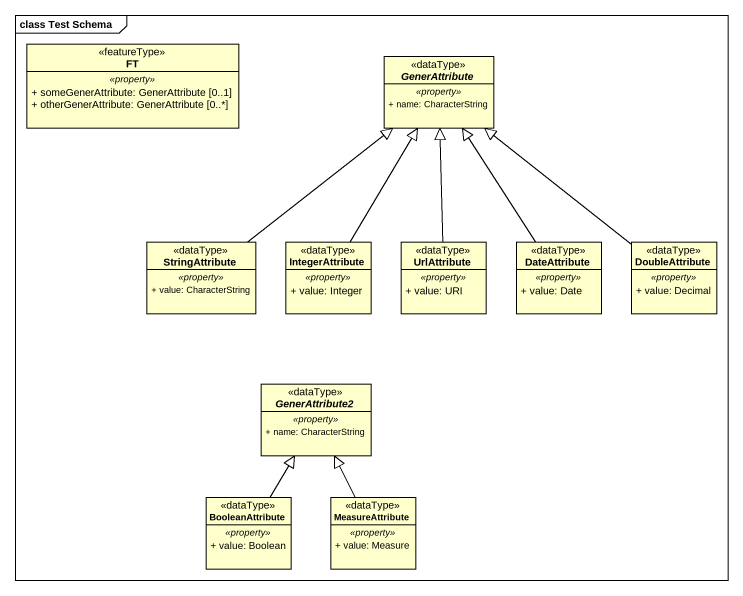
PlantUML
@startuml
mainframe class Test Schema
hide circle
hide empty members
skinparam classAttributeIconSize 0
class FT <<featureType>> {
  .. <<property>> ..
  + someGenerAttribute: GenerAttribute [0..1]
  + otherGenerAttribute: GenerAttribute [0..*]
}
abstract class GenerAttribute <<dataType>> {
  .. <<property>> ..
  + name: CharacterString
}
class StringAttribute <<dataType>> {
  .. <<property>> ..
  + value: CharacterString
}
class IntegerAttribute <<dataType>> {
  .. <<property>> ..
  + value: Integer
}
class UrlAttribute <<dataType>> {
  .. <<property>> ..
  + value: URI
}
class DateAttribute <<dataType>> {
  .. <<property>> ..
  + value: Date
}
class DoubleAttribute <<dataType>> {
  .. <<property>> ..
  + value: Decimal
}
abstract class GenerAttribute2 <<dataType>> {
  .. <<property>> ..
  + name: CharacterString
}
class BooleanAttribute <<dataType>> {
  .. <<property>> ..
  + value: Boolean
}
class MeasureAttribute <<dataType>> {
  .. <<property>> ..
  + value: Measure
}
StringAttribute -up-|> GenerAttribute
IntegerAttribute -up-|> GenerAttribute
UrlAttribute -up-|> GenerAttribute
DateAttribute -up-|> GenerAttribute
DoubleAttribute -up-|> GenerAttribute
BooleanAttribute -up-|> GenerAttribute2
MeasureAttribute -up-|> GenerAttribute2
@enduml
